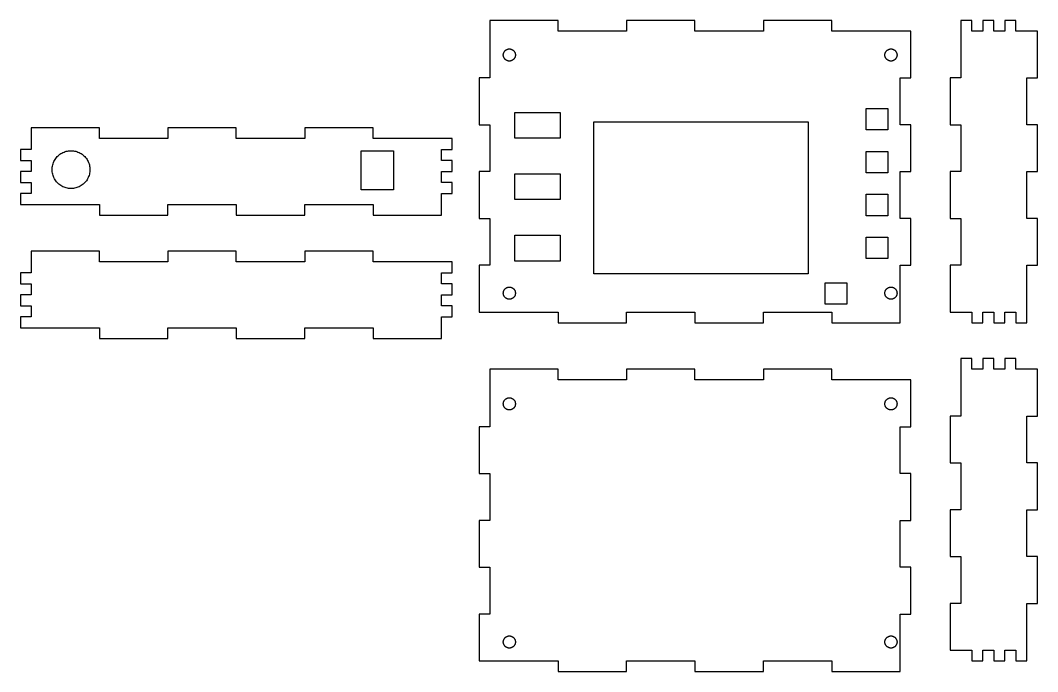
# Model space of a CAD drawing. Header units: metres. Extents: x -60 to 224, y -140 to 42.
import ezdxf

# ---------------------------------------------------------------- set-up
doc = ezdxf.new("R2010")
doc.units = ezdxf.units.M

msp = doc.modelspace()

# ---------------------------------------------------------------- linework, layer by layer
for p, q in [((90.1667, 42.35), (71, 42.35)), ((71, 42.35), (71, 26.2333)), ((90.1667, 39.35), (90.1667, 42.35)), ((128.5, 42.35), (109.333, 42.35)), ((109.333, 42.35), (109.333, 39.35)), ((128.5, 39.35), (128.5, 42.35)), ((166.833, 42.35), (147.667, 42.35)), ((147.667, 42.35), (147.667, 39.35)), ((166.833, 39.35), (166.833, 42.35)), ((206.083, 42.35), (203, 42.35)), ((203, 42.35), (203, 26.2333)), ((206.083, 39.35), (206.083, 42.35)), ((212.25, 42.35), (209.167, 42.35)), ((209.167, 42.35), (209.167, 39.35)), ((212.25, 39.35), (212.25, 42.35)), ((218.417, 42.35), (215.333, 42.35)), ((215.333, 42.35), (215.333, 39.35)), ((218.417, 39.35), (218.417, 42.35)), ((109.333, 39.35), (90.1667, 39.35)), ((147.667, 39.35), (128.5, 39.35)), ((189, 39.35), (166.833, 39.35)), ((189, 26.2333), (189, 39.35)), ((209.167, 39.35), (206.083, 39.35)), ((215.333, 39.35), (212.25, 39.35)), ((224.5, 39.35), (218.417, 39.35)), ((224.5, 26.2333), (224.5, 39.35)), ((75.7762, 34.1882), (75.8742, 34.2306)), ((75.8742, 34.2306), (75.9747, 34.2668)), ((75.9747, 34.2668), (76.0772, 34.2966)), ((76.0772, 34.2966), (76.1814, 34.3199)), ((76.1814, 34.3199), (76.2869, 34.3366)), ((76.2869, 34.3366), (76.3932, 34.3466)), ((76.3932, 34.3466), (76.5, 34.35)), ((76.5, 34.35), (76.6067, 34.3466)), ((76.6067, 34.3466), (76.7131, 34.3366)), ((76.7131, 34.3366), (76.8185, 34.3199)), ((76.8185, 34.3199), (76.9228, 34.2966)), ((76.9228, 34.2966), (77.0253, 34.2668)), ((77.0253, 34.2668), (77.1258, 34.2306)), ((77.1258, 34.2306), (77.2238, 34.1882)), ((182.676, 34.1882), (182.774, 34.2306)), ((182.774, 34.2306), (182.875, 34.2668)), ((182.875, 34.2668), (182.977, 34.2966)), ((182.977, 34.2966), (183.081, 34.3199)), ((183.081, 34.3199), (183.187, 34.3366)), ((183.187, 34.3366), (183.293, 34.3466)), ((183.293, 34.3466), (183.4, 34.35)), ((183.4, 34.35), (183.507, 34.3466)), ((183.507, 34.3466), (183.613, 34.3366)), ((183.613, 34.3366), (183.719, 34.3199)), ((183.719, 34.3199), (183.823, 34.2966)), ((183.823, 34.2966), (183.925, 34.2668)), ((183.925, 34.2668), (184.026, 34.2306)), ((184.026, 34.2306), (184.124, 34.1882)), ((74.8, 32.65), (74.8033, 32.7567)), ((74.8033, 32.5432), (74.8, 32.65)), ((74.8033, 32.7567), (74.8134, 32.8631)), ((74.8134, 32.4369), (74.8033, 32.5432)), ((74.8134, 32.8631), (74.8301, 32.9685)), ((74.8301, 32.3314), (74.8134, 32.4369)), ((74.8301, 32.9685), (74.8534, 33.0728)), ((74.8534, 32.2272), (74.8301, 32.3314)), ((74.8534, 33.0728), (74.8832, 33.1753)), ((74.8832, 32.1247), (74.8534, 32.2272)), ((74.8832, 33.1753), (74.9194, 33.2758)), ((74.9194, 32.0242), (74.8832, 32.1247)), ((74.9194, 33.2758), (74.9618, 33.3738)), ((74.9618, 31.9262), (74.9194, 32.0242)), ((74.9618, 33.3738), (75.0103, 33.469)), ((75.0103, 31.831), (74.9618, 31.9262)), ((75.0103, 33.469), (75.0646, 33.5609)), ((75.0646, 31.7391), (75.0103, 31.831)), ((75.0646, 33.5609), (75.1247, 33.6492)), ((75.1247, 31.6508), (75.0646, 31.7391)), ((75.1247, 33.6492), (75.1901, 33.7336)), ((75.1901, 31.5664), (75.1247, 31.6508)), ((75.1901, 33.7336), (75.2607, 33.8137)), ((75.2607, 31.4863), (75.1901, 31.5664)), ((75.2607, 33.8137), (75.3363, 33.8892)), ((75.3363, 31.4107), (75.2607, 31.4863)), ((75.3363, 33.8892), (75.4164, 33.9599)), ((75.4164, 31.3401), (75.3363, 31.4107)), ((75.4164, 33.9599), (75.5008, 34.0253)), ((75.5008, 34.0253), (75.5891, 34.0853)), ((75.5891, 34.0853), (75.681, 34.1397)), ((75.681, 34.1397), (75.7762, 34.1882)), ((77.2238, 34.1882), (77.319, 34.1397)), ((77.319, 34.1397), (77.4109, 34.0853)), ((77.4109, 34.0853), (77.4992, 34.0253)), ((77.4992, 34.0253), (77.5836, 33.9599)), ((77.5836, 33.9599), (77.6637, 33.8892)), ((77.6637, 31.4107), (77.5836, 31.3401)), ((77.6637, 33.8892), (77.7392, 33.8137)), ((77.7392, 31.4863), (77.6637, 31.4107)), ((77.7392, 33.8137), (77.8099, 33.7336)), ((77.8099, 31.5664), (77.7392, 31.4863)), ((77.8099, 33.7336), (77.8753, 33.6492)), ((77.8753, 31.6508), (77.8099, 31.5664)), ((77.8753, 33.6492), (77.9353, 33.5609)), ((77.9353, 31.7391), (77.8753, 31.6508)), ((77.9353, 33.5609), (77.9897, 33.469)), ((77.9897, 31.831), (77.9353, 31.7391)), ((77.9897, 33.469), (78.0382, 33.3738)), ((78.0382, 31.9262), (77.9897, 31.831)), ((78.0382, 33.3738), (78.0806, 33.2758)), ((78.0806, 32.0242), (78.0382, 31.9262)), ((78.0806, 33.2758), (78.1168, 33.1753)), ((78.1168, 32.1247), (78.0806, 32.0242)), ((78.1168, 33.1753), (78.1466, 33.0728)), ((78.1466, 32.2272), (78.1168, 32.1247)), ((78.1466, 33.0728), (78.1699, 32.9685)), ((78.1699, 32.3314), (78.1466, 32.2272)), ((78.1699, 32.9685), (78.1866, 32.8631)), ((78.1866, 32.4369), (78.1699, 32.3314)), ((78.1866, 32.8631), (78.1966, 32.7567)), ((78.1966, 32.5432), (78.1866, 32.4369)), ((78.1966, 32.7567), (78.2, 32.65)), ((78.2, 32.65), (78.1966, 32.5432)), ((181.7, 32.65), (181.703, 32.7567)), ((181.703, 32.5432), (181.7, 32.65)), ((181.703, 32.7567), (181.713, 32.8631)), ((181.713, 32.4369), (181.703, 32.5432)), ((181.713, 32.8631), (181.73, 32.9685)), ((181.73, 32.3314), (181.713, 32.4369)), ((181.73, 32.9685), (181.753, 33.0728)), ((181.753, 32.2272), (181.73, 32.3314)), ((181.753, 33.0728), (181.783, 33.1753)), ((181.783, 32.1247), (181.753, 32.2272)), ((181.783, 33.1753), (181.819, 33.2758)), ((181.819, 32.0242), (181.783, 32.1247)), ((181.819, 33.2758), (181.862, 33.3738)), ((181.862, 31.9262), (181.819, 32.0242)), ((181.862, 33.3738), (181.91, 33.469)), ((181.91, 31.831), (181.862, 31.9262)), ((181.91, 33.469), (181.965, 33.5609)), ((181.965, 31.7391), (181.91, 31.831)), ((181.965, 33.5609), (182.025, 33.6492)), ((182.025, 31.6508), (181.965, 31.7391)), ((182.025, 33.6492), (182.09, 33.7336)), ((182.09, 31.5664), (182.025, 31.6508)), ((182.09, 33.7336), (182.161, 33.8137)), ((182.161, 31.4863), (182.09, 31.5664)), ((182.161, 33.8137), (182.236, 33.8892)), ((182.236, 31.4107), (182.161, 31.4863)), ((182.236, 33.8892), (182.316, 33.9599)), ((182.316, 31.3401), (182.236, 31.4107)), ((182.316, 33.9599), (182.401, 34.0253)), ((182.401, 34.0253), (182.489, 34.0853)), ((182.489, 34.0853), (182.581, 34.1397)), ((182.581, 34.1397), (182.676, 34.1882)), ((184.124, 34.1882), (184.219, 34.1397)), ((184.219, 34.1397), (184.311, 34.0853)), ((184.311, 34.0853), (184.399, 34.0253)), ((184.399, 34.0253), (184.484, 33.9599)), ((184.484, 33.9599), (184.564, 33.8892)), ((184.564, 31.4107), (184.484, 31.3401)), ((184.564, 33.8892), (184.639, 33.8137)), ((184.639, 31.4863), (184.564, 31.4107)), ((184.639, 33.8137), (184.71, 33.7336)), ((184.71, 31.5664), (184.639, 31.4863)), ((184.71, 33.7336), (184.775, 33.6492)), ((184.775, 31.6508), (184.71, 31.5664)), ((184.775, 33.6492), (184.835, 33.5609)), ((184.835, 31.7391), (184.775, 31.6508)), ((184.835, 33.5609), (184.89, 33.469)), ((184.89, 31.831), (184.835, 31.7391)), ((184.89, 33.469), (184.938, 33.3738)), ((184.938, 31.9262), (184.89, 31.831)), ((184.938, 33.3738), (184.981, 33.2758)), ((184.981, 32.0242), (184.938, 31.9262)), ((184.981, 33.2758), (185.017, 33.1753)), ((185.017, 32.1247), (184.981, 32.0242)), ((185.017, 33.1753), (185.047, 33.0728)), ((185.047, 32.2272), (185.017, 32.1247)), ((185.047, 33.0728), (185.07, 32.9685)), ((185.07, 32.3314), (185.047, 32.2272)), ((185.07, 32.9685), (185.087, 32.8631)), ((185.087, 32.4369), (185.07, 32.3314)), ((185.087, 32.8631), (185.097, 32.7567)), ((185.097, 32.5432), (185.087, 32.4369)), ((185.097, 32.7567), (185.1, 32.65)), ((185.1, 32.65), (185.097, 32.5432)), ((75.5008, 31.2747), (75.4164, 31.3401)), ((75.5891, 31.2146), (75.5008, 31.2747)), ((75.681, 31.1603), (75.5891, 31.2146)), ((75.7762, 31.1118), (75.681, 31.1603)), ((75.8742, 31.0694), (75.7762, 31.1118)), ((75.9747, 31.0332), (75.8742, 31.0694)), ((76.0772, 31.0034), (75.9747, 31.0332)), ((76.1814, 30.9801), (76.0772, 31.0034)), ((76.2869, 30.9634), (76.1814, 30.9801)), ((76.3932, 30.9533), (76.2869, 30.9634)), ((76.5, 30.95), (76.3932, 30.9533)), ((76.6067, 30.9533), (76.5, 30.95)), ((76.7131, 30.9634), (76.6067, 30.9533)), ((76.8185, 30.9801), (76.7131, 30.9634)), ((76.9228, 31.0034), (76.8185, 30.9801)), ((77.0253, 31.0332), (76.9228, 31.0034)), ((77.1258, 31.0694), (77.0253, 31.0332)), ((77.2238, 31.1118), (77.1258, 31.0694)), ((77.319, 31.1603), (77.2238, 31.1118)), ((77.4109, 31.2146), (77.319, 31.1603)), ((77.4992, 31.2747), (77.4109, 31.2146)), ((77.5836, 31.3401), (77.4992, 31.2747)), ((182.401, 31.2747), (182.316, 31.3401)), ((182.489, 31.2146), (182.401, 31.2747)), ((182.581, 31.1603), (182.489, 31.2146)), ((182.676, 31.1118), (182.581, 31.1603)), ((182.774, 31.0694), (182.676, 31.1118)), ((182.875, 31.0332), (182.774, 31.0694)), ((182.977, 31.0034), (182.875, 31.0332)), ((183.081, 30.9801), (182.977, 31.0034)), ((183.187, 30.9634), (183.081, 30.9801)), ((183.293, 30.9533), (183.187, 30.9634)), ((183.4, 30.95), (183.293, 30.9533)), ((183.507, 30.9533), (183.4, 30.95)), ((183.613, 30.9634), (183.507, 30.9533)), ((183.719, 30.9801), (183.613, 30.9634)), ((183.823, 31.0034), (183.719, 30.9801)), ((183.925, 31.0332), (183.823, 31.0034)), ((184.026, 31.0694), (183.925, 31.0332)), ((184.124, 31.1118), (184.026, 31.0694)), ((184.219, 31.1603), (184.124, 31.1118)), ((184.311, 31.2146), (184.219, 31.1603)), ((184.399, 31.2747), (184.311, 31.2146)), ((184.484, 31.3401), (184.399, 31.2747)), ((71, 26.2333), (68, 26.2333)), ((68, 26.2333), (68, 13.1166)), ((186, 13.1166), (186, 26.2333)), ((186, 26.2333), (189, 26.2333)), ((203, 26.2333), (200, 26.2333)), ((200, 26.2333), (200, 13.1167)), ((221.5, 13.1167), (221.5, 26.2333)), ((221.5, 26.2333), (224.5, 26.2333)), ((176.5, 11.65), (176.5, 17.65)), ((176.5, 17.65), (182.5, 17.65)), ((182.5, 17.65), (182.5, 11.65)), ((78, 9.34999), (78, 16.55)), ((78, 16.55), (90.7, 16.55)), ((90.7, 16.55), (90.7, 9.34999)), ((-38.3333, 12.25), (-57.5, 12.25)), ((-57.5, 12.25), (-57.5, 6.16664)), ((-38.3333, 9.25), (-38.3333, 12.25)), ((0, 12.25), (-19.1667, 12.25)), ((-19.1667, 12.25), (-19.1667, 9.25)), ((0, 9.25), (0, 12.25)), ((38.3333, 12.25), (19.1667, 12.25)), ((19.1667, 12.25), (19.1667, 9.25)), ((38.3333, 9.25), (38.3333, 12.25)), ((68, 13.1166), (71, 13.1166)), ((71, 13.1166), (71, 0)), ((100.2, -28.65), (100.2, 13.95)), ((100.2, 13.95), (160.2, 13.95)), ((160.2, 13.95), (160.2, -28.65)), ((182.5, 11.65), (176.5, 11.65)), ((189, 13.1166), (186, 13.1166)), ((189, 0), (189, 13.1166)), ((200, 13.1167), (203, 13.1167)), ((203, 13.1167), (203, 0)), ((224.5, 13.1167), (221.5, 13.1167)), ((224.5, 0), (224.5, 13.1167)), ((-19.1667, 9.25), (-38.3333, 9.25)), ((19.1667, 9.25), (0, 9.25)), ((60.5, 9.24997), (38.3333, 9.25)), ((60.5, 6.16664), (60.5, 9.24997)), ((90.7, 9.34999), (78, 9.34999)), ((-57.5, 6.16664), (-60.5, 6.16664)), ((-60.5, 6.16664), (-60.5, 3.08331)), ((-47.6181, 5.68349), (-47.2931, 5.75612)), ((-47.2931, 5.75612), (-46.9643, 5.8082)), ((-46.9643, 5.8082), (-46.6328, 5.83954)), ((-46.6328, 5.83954), (-46.3, 5.84999)), ((-46.3, 5.84999), (-45.9672, 5.83954)), ((-45.9672, 5.83954), (-45.6357, 5.8082)), ((-45.6357, 5.8082), (-45.3069, 5.75612)), ((-45.3069, 5.75612), (-44.9819, 5.68349)), ((35, -5.15001), (35, 5.84999)), ((35, 5.84999), (44, 5.84999)), ((44, 5.84999), (44, -5.15001)), ((57.5, 3.08331), (57.5, 6.16664)), ((57.5, 6.16664), (60.5, 6.16664)), ((-60.5, 3.08331), (-57.5, 3.08331)), ((-57.5, 3.08331), (-57.5, 0)), ((-51.0956, 2.80663), (-50.9444, 3.10329)), ((-50.9444, 3.10329), (-50.7749, 3.38988)), ((-50.7749, 3.38988), (-50.5878, 3.66525)), ((-50.5878, 3.66525), (-50.3837, 3.92834)), ((-50.3837, 3.92834), (-50.1635, 4.17809)), ((-50.1635, 4.17809), (-49.9281, 4.41353)), ((-49.9281, 4.41353), (-49.6784, 4.63371)), ((-49.6784, 4.63371), (-49.4153, 4.83778)), ((-49.4153, 4.83778), (-49.1399, 5.02493)), ((-49.1399, 5.02493), (-48.8533, 5.19441)), ((-48.8533, 5.19441), (-48.5566, 5.34558)), ((-48.5566, 5.34558), (-48.2511, 5.47781)), ((-48.2511, 5.47781), (-47.9378, 5.59059)), ((-47.9378, 5.59059), (-47.6181, 5.68349)), ((-44.9819, 5.68349), (-44.6622, 5.59059)), ((-44.6622, 5.59059), (-44.349, 5.47781)), ((-44.349, 5.47781), (-44.0434, 5.34558)), ((-44.0434, 5.34558), (-43.7467, 5.19441)), ((-43.7467, 5.19441), (-43.4601, 5.02493)), ((-43.4601, 5.02493), (-43.1848, 4.83778)), ((-43.1848, 4.83778), (-42.9217, 4.63371)), ((-42.9217, 4.63371), (-42.6719, 4.41353)), ((-42.6719, 4.41353), (-42.4365, 4.17809)), ((-42.4365, 4.17809), (-42.2163, 3.92834)), ((-42.2163, 3.92834), (-42.0122, 3.66525)), ((-42.0122, 3.66525), (-41.8251, 3.38988)), ((-41.8251, 3.38988), (-41.6556, 3.10329)), ((-41.6556, 3.10329), (-41.5044, 2.80663)), ((60.5, 3.08331), (57.5, 3.08331)), ((60.5, 0), (60.5, 3.08331)), ((176.5, -0.34999), (176.5, 5.64999)), ((176.5, 5.64999), (182.5, 5.64999)), ((182.5, 5.64999), (182.5, -0.34999)), ((-57.5, 0), (-60.5, 0)), ((-60.5, 0), (-60.5, -3.08334)), ((-51.6, 0.54999), (-51.5896, 0.88278)), ((-51.5896, 0.21721), (-51.6, 0.54999)), ((-51.5896, 0.88278), (-51.5582, 1.21426)), ((-51.5582, -0.11427), (-51.5896, 0.21721)), ((-51.5582, 1.21426), (-51.5061, 1.54311)), ((-51.5061, 1.54311), (-51.4335, 1.86804)), ((-51.4335, 1.86804), (-51.3406, 2.18779)), ((-51.3406, 2.18779), (-51.2278, 2.50105)), ((-51.2278, 2.50105), (-51.0956, 2.80663)), ((-41.5044, 2.80663), (-41.3722, 2.50105)), ((-41.3722, 2.50105), (-41.2594, 2.18779)), ((-41.2594, 2.18779), (-41.1665, 1.86804)), ((-41.1665, 1.86804), (-41.0939, 1.54311)), ((-41.0939, 1.54311), (-41.0418, 1.21426)), ((-41.0418, 1.21426), (-41.0105, 0.88278)), ((-41.0105, 0.21721), (-41.0418, -0.11427)), ((-41.0105, 0.88278), (-41, 0.54999)), ((-41, 0.54999), (-41.0105, 0.21721)), ((57.5, -3.08333), (57.5, 0)), ((57.5, 0), (60.5, 0)), ((71, 0), (68, 0)), ((68, 0), (68, -13.1167)), ((186, -13.1167), (186, 0)), ((186, 0), (189, 0)), ((203, 0), (200, 0)), ((200, 0), (200, -13.1167)), ((221.5, -13.1167), (221.5, 0)), ((221.5, 0), (224.5, 0)), ((-51.5061, -0.44313), (-51.5582, -0.11427)), ((-51.4335, -0.76807), (-51.5061, -0.44313)), ((-51.3406, -1.0878), (-51.4335, -0.76807)), ((-51.2278, -1.40106), (-51.3406, -1.0878)), ((-51.0956, -1.70663), (-51.2278, -1.40106)), ((-50.9444, -2.0033), (-51.0956, -1.70663)), ((-50.7749, -2.28989), (-50.9444, -2.0033)), ((-50.5878, -2.56526), (-50.7749, -2.28989)), ((-50.3837, -2.82835), (-50.5878, -2.56526)), ((-50.1635, -3.07811), (-50.3837, -2.82835)), ((-42.2163, -2.82835), (-42.4365, -3.07811)), ((-42.0122, -2.56526), (-42.2163, -2.82835)), ((-41.8251, -2.28989), (-42.0122, -2.56526)), ((-41.6556, -2.0033), (-41.8251, -2.28989)), ((-41.5044, -1.70663), (-41.6556, -2.0033)), ((-41.3722, -1.40106), (-41.5044, -1.70663)), ((-41.2594, -1.0878), (-41.3722, -1.40106)), ((-41.1665, -0.76807), (-41.2594, -1.0878)), ((-41.0939, -0.44313), (-41.1665, -0.76807)), ((-41.0418, -0.11427), (-41.0939, -0.44313)), ((78, -7.84999), (78, -0.64999)), ((78, -0.64999), (90.7, -0.64999)), ((90.7, -0.64999), (90.7, -7.84999)), ((182.5, -0.34999), (176.5, -0.34999)), ((-60.5, -3.08334), (-57.5, -3.08334)), ((-57.5, -3.08334), (-57.5, -6.16667)), ((-49.9281, -3.31354), (-50.1635, -3.07811)), ((-49.6784, -3.53372), (-49.9281, -3.31354)), ((-49.4153, -3.73779), (-49.6784, -3.53372)), ((-49.1399, -3.92494), (-49.4153, -3.73779)), ((-48.8533, -4.09444), (-49.1399, -3.92494)), ((-48.5566, -4.24559), (-48.8533, -4.09444)), ((-48.2511, -4.37782), (-48.5566, -4.24559)), ((-47.9378, -4.4906), (-48.2511, -4.37782)), ((-47.6181, -4.5835), (-47.9378, -4.4906)), ((-47.2931, -4.65613), (-47.6181, -4.5835)), ((-46.9643, -4.70822), (-47.2931, -4.65613)), ((-46.6328, -4.73955), (-46.9643, -4.70822)), ((-46.3, -4.75), (-46.6328, -4.73955)), ((-45.9672, -4.73955), (-46.3, -4.75)), ((-45.6357, -4.70822), (-45.9672, -4.73955)), ((-45.3069, -4.65613), (-45.6357, -4.70822)), ((-44.9819, -4.5835), (-45.3069, -4.65613)), ((-44.6622, -4.4906), (-44.9819, -4.5835)), ((-44.349, -4.37782), (-44.6622, -4.4906)), ((-44.0434, -4.24559), (-44.349, -4.37782)), ((-43.7467, -4.09444), (-44.0434, -4.24559)), ((-43.4601, -3.92494), (-43.7467, -4.09444)), ((-43.1848, -3.73779), (-43.4601, -3.92494)), ((-42.9217, -3.53372), (-43.1848, -3.73779)), ((-42.6719, -3.31354), (-42.9217, -3.53372)), ((-42.4365, -3.07811), (-42.6719, -3.31354)), ((44, -5.15001), (35, -5.15001)), ((60.5, -3.08333), (57.5, -3.08333)), ((60.5, -6.16666), (60.5, -3.08333)), ((-57.5, -6.16667), (-60.5, -6.16667)), ((-60.5, -6.16667), (-60.5, -9.25)), ((57.5, -12.25), (57.5, -6.16666)), ((57.5, -6.16666), (60.5, -6.16666)), ((90.7, -7.84999), (78, -7.84999)), ((176.5, -12.35), (176.5, -6.34999)), ((176.5, -6.34999), (182.5, -6.34999)), ((182.5, -6.34999), (182.5, -12.35)), ((-60.5, -9.25), (-38.3333, -9.25)), ((-38.3333, -9.25), (-38.3333, -12.25)), ((-19.1667, -9.25), (0, -9.25)), ((-19.1667, -12.25), (-19.1667, -9.25)), ((0, -9.25), (0, -12.25)), ((19.1667, -12.25), (19.1667, -9.25)), ((19.1667, -9.25), (38.3333, -9.25)), ((38.3333, -9.25), (38.3333, -12.25)), ((-38.3333, -12.25), (-19.1667, -12.25)), ((0, -12.25), (19.1667, -12.25)), ((38.3333, -12.25), (57.5, -12.25)), ((68, -13.1167), (71, -13.1167)), ((71, -13.1167), (71, -26.2333)), ((182.5, -12.35), (176.5, -12.35)), ((189, -13.1167), (186, -13.1167)), ((189, -26.2333), (189, -13.1167)), ((200, -13.1167), (203, -13.1167)), ((203, -13.1167), (203, -26.2333)), ((224.5, -13.1167), (221.5, -13.1167)), ((224.5, -26.2333), (224.5, -13.1167)), ((78, -25.05), (78, -17.85)), ((78, -17.85), (90.7, -17.85)), ((90.7, -17.85), (90.7, -25.05)), ((176.5, -24.35), (176.5, -18.35)), ((176.5, -18.35), (182.5, -18.35)), ((182.5, -18.35), (182.5, -24.35)), ((-38.3333, -22.25), (-57.5, -22.25)), ((-57.5, -22.25), (-57.5, -28.3334)), ((-38.3333, -25.25), (-38.3333, -22.25)), ((0, -22.25), (-19.1667, -22.25)), ((-19.1667, -22.25), (-19.1667, -25.25)), ((0, -25.25), (0, -22.25)), ((38.3333, -22.25), (19.1667, -22.25)), ((19.1667, -22.25), (19.1667, -25.25)), ((38.3333, -25.25), (38.3333, -22.25)), ((-19.1667, -25.25), (-38.3333, -25.25)), ((19.1667, -25.25), (0, -25.25)), ((60.5, -25.25), (38.3333, -25.25)), ((60.5, -28.3334), (60.5, -25.25)), ((90.7, -25.05), (78, -25.05)), ((182.5, -24.35), (176.5, -24.35)), ((-57.5, -28.3334), (-60.5, -28.3334)), ((-60.5, -28.3334), (-60.5, -31.4167)), ((57.5, -31.4167), (57.5, -28.3334)), ((57.5, -28.3334), (60.5, -28.3334)), ((71, -26.2333), (68, -26.2333)), ((68, -26.2333), (68, -39.35)), ((186, -42.35), (186, -26.2333)), ((186, -26.2333), (189, -26.2333)), ((203, -26.2333), (200, -26.2333)), ((200, -26.2333), (200, -39.35)), ((221.5, -42.35), (221.5, -26.2333)), ((221.5, -26.2333), (224.5, -26.2333)), ((160.2, -28.65), (100.2, -28.65)), ((165, -37.15), (165, -31.15)), ((165, -31.15), (171, -31.15)), ((171, -31.15), (171, -37.15)), ((-60.5, -31.4167), (-57.5, -31.4167)), ((-57.5, -31.4167), (-57.5, -34.5)), ((60.5, -31.4167), (57.5, -31.4167)), ((60.5, -34.5), (60.5, -31.4167)), ((74.8, -34.05), (74.8033, -33.9433)), ((74.8033, -34.1567), (74.8, -34.05)), ((74.8033, -33.9433), (74.8134, -33.8369)), ((74.8134, -34.2631), (74.8033, -34.1567)), ((74.8134, -33.8369), (74.8301, -33.7314)), ((74.8301, -33.7314), (74.8534, -33.6272)), ((74.8534, -33.6272), (74.8832, -33.5247)), ((74.8832, -33.5247), (74.9194, -33.4242)), ((74.9194, -33.4242), (74.9618, -33.3262)), ((74.9618, -33.3262), (75.0103, -33.231)), ((75.0103, -33.231), (75.0646, -33.1391)), ((75.0646, -33.1391), (75.1247, -33.0508)), ((75.1247, -33.0508), (75.1901, -32.9664)), ((75.1901, -32.9664), (75.2607, -32.8863)), ((75.2607, -32.8863), (75.3363, -32.8107)), ((75.3363, -32.8107), (75.4164, -32.7401)), ((75.4164, -32.7401), (75.5008, -32.6747)), ((75.5008, -32.6747), (75.5891, -32.6146)), ((75.5891, -32.6146), (75.681, -32.5603)), ((75.681, -32.5603), (75.7762, -32.5118)), ((75.7762, -32.5118), (75.8742, -32.4694)), ((75.8742, -32.4694), (75.9747, -32.4332)), ((75.9747, -32.4332), (76.0772, -32.4034)), ((76.0772, -32.4034), (76.1814, -32.3801)), ((76.1814, -32.3801), (76.2869, -32.3634)), ((76.2869, -32.3634), (76.3932, -32.3533)), ((76.3932, -32.3533), (76.5, -32.35)), ((76.5, -32.35), (76.6067, -32.3533)), ((76.6067, -32.3533), (76.7131, -32.3634)), ((76.7131, -32.3634), (76.8185, -32.3801)), ((76.8185, -32.3801), (76.9228, -32.4034)), ((76.9228, -32.4034), (77.0253, -32.4332)), ((77.0253, -32.4332), (77.1258, -32.4694)), ((77.1258, -32.4694), (77.2238, -32.5118)), ((77.2238, -32.5118), (77.319, -32.5603)), ((77.319, -32.5603), (77.4109, -32.6146)), ((77.4109, -32.6146), (77.4992, -32.6747)), ((77.4992, -32.6747), (77.5836, -32.7401)), ((77.5836, -32.7401), (77.6637, -32.8107)), ((77.6637, -32.8107), (77.7392, -32.8863)), ((77.7392, -32.8863), (77.8099, -32.9664)), ((77.8099, -32.9664), (77.8753, -33.0508)), ((77.8753, -33.0508), (77.9353, -33.1391)), ((77.9353, -33.1391), (77.9897, -33.231)), ((77.9897, -33.231), (78.0382, -33.3262)), ((78.0382, -33.3262), (78.0806, -33.4242)), ((78.0806, -33.4242), (78.1168, -33.5247)), ((78.1168, -33.5247), (78.1466, -33.6272)), ((78.1466, -33.6272), (78.1699, -33.7314)), ((78.1699, -33.7314), (78.1866, -33.8369)), ((78.1866, -33.8369), (78.1966, -33.9433)), ((78.1966, -34.1567), (78.1866, -34.2631)), ((78.1966, -33.9433), (78.2, -34.05)), ((78.2, -34.05), (78.1966, -34.1567)), ((181.7, -34.05), (181.703, -33.9433)), ((181.703, -34.1567), (181.7, -34.05)), ((181.703, -33.9433), (181.713, -33.8369)), ((181.713, -34.2631), (181.703, -34.1567)), ((181.713, -33.8369), (181.73, -33.7314)), ((181.73, -33.7314), (181.753, -33.6272)), ((181.753, -33.6272), (181.783, -33.5247)), ((181.783, -33.5247), (181.819, -33.4242)), ((181.819, -33.4242), (181.862, -33.3262)), ((181.862, -33.3262), (181.91, -33.231)), ((181.91, -33.231), (181.965, -33.1391)), ((181.965, -33.1391), (182.025, -33.0508)), ((182.025, -33.0508), (182.09, -32.9664)), ((182.09, -32.9664), (182.161, -32.8863)), ((182.161, -32.8863), (182.236, -32.8107)), ((182.236, -32.8107), (182.316, -32.7401)), ((182.316, -32.7401), (182.401, -32.6747)), ((182.401, -32.6747), (182.489, -32.6146)), ((182.489, -32.6146), (182.581, -32.5603)), ((182.581, -32.5603), (182.676, -32.5118)), ((182.676, -32.5118), (182.774, -32.4694)), ((182.774, -32.4694), (182.875, -32.4332)), ((182.875, -32.4332), (182.977, -32.4034)), ((182.977, -32.4034), (183.081, -32.3801)), ((183.081, -32.3801), (183.187, -32.3634)), ((183.187, -32.3634), (183.293, -32.3533)), ((183.293, -32.3533), (183.4, -32.35)), ((183.4, -32.35), (183.507, -32.3533)), ((183.507, -32.3533), (183.613, -32.3634)), ((183.613, -32.3634), (183.719, -32.3801)), ((183.719, -32.3801), (183.823, -32.4034)), ((183.823, -32.4034), (183.925, -32.4332)), ((183.925, -32.4332), (184.026, -32.4694)), ((184.026, -32.4694), (184.124, -32.5118)), ((184.124, -32.5118), (184.219, -32.5603)), ((184.219, -32.5603), (184.311, -32.6146)), ((184.311, -32.6146), (184.399, -32.6747)), ((184.399, -32.6747), (184.484, -32.7401)), ((184.484, -32.7401), (184.564, -32.8107)), ((184.564, -32.8107), (184.639, -32.8863)), ((184.639, -32.8863), (184.71, -32.9664)), ((184.71, -32.9664), (184.775, -33.0508)), ((184.775, -33.0508), (184.835, -33.1391)), ((184.835, -33.1391), (184.89, -33.231)), ((184.89, -33.231), (184.938, -33.3262)), ((184.938, -33.3262), (184.981, -33.4242)), ((184.981, -33.4242), (185.017, -33.5247)), ((185.017, -33.5247), (185.047, -33.6272)), ((185.047, -33.6272), (185.07, -33.7314)), ((185.07, -33.7314), (185.087, -33.8369)), ((185.087, -33.8369), (185.097, -33.9433)), ((185.097, -34.1567), (185.087, -34.2631)), ((185.097, -33.9433), (185.1, -34.05)), ((185.1, -34.05), (185.097, -34.1567)), ((-57.5, -34.5), (-60.5, -34.5)), ((-60.5, -34.5), (-60.5, -37.5833)), ((57.5, -37.5833), (57.5, -34.5)), ((57.5, -34.5), (60.5, -34.5)), ((74.8301, -34.3685), (74.8134, -34.2631)), ((74.8534, -34.4728), (74.8301, -34.3685)), ((74.8832, -34.5753), (74.8534, -34.4728)), ((74.9194, -34.6758), (74.8832, -34.5753)), ((74.9618, -34.7738), (74.9194, -34.6758)), ((75.0103, -34.869), (74.9618, -34.7738)), ((75.0646, -34.9609), (75.0103, -34.869)), ((75.1247, -35.0492), (75.0646, -34.9609)), ((75.1901, -35.1336), (75.1247, -35.0492)), ((75.2607, -35.2137), (75.1901, -35.1336)), ((75.3363, -35.2892), (75.2607, -35.2137)), ((75.4164, -35.3599), (75.3363, -35.2892)), ((75.5008, -35.4253), (75.4164, -35.3599)), ((75.5891, -35.4854), (75.5008, -35.4253)), ((75.681, -35.5397), (75.5891, -35.4854)), ((75.7762, -35.5882), (75.681, -35.5397)), ((75.8742, -35.6306), (75.7762, -35.5882)), ((75.9747, -35.6668), (75.8742, -35.6306)), ((76.0772, -35.6966), (75.9747, -35.6668)), ((76.1814, -35.7199), (76.0772, -35.6966)), ((76.2869, -35.7366), (76.1814, -35.7199)), ((76.3932, -35.7466), (76.2869, -35.7366)), ((76.5, -35.75), (76.3932, -35.7466)), ((76.6067, -35.7466), (76.5, -35.75)), ((76.7131, -35.7366), (76.6067, -35.7466)), ((76.8185, -35.7199), (76.7131, -35.7366)), ((76.9228, -35.6966), (76.8185, -35.7199)), ((77.0253, -35.6668), (76.9228, -35.6966)), ((77.1258, -35.6306), (77.0253, -35.6668)), ((77.2238, -35.5882), (77.1258, -35.6306)), ((77.319, -35.5397), (77.2238, -35.5882)), ((77.4109, -35.4854), (77.319, -35.5397)), ((77.4992, -35.4253), (77.4109, -35.4854)), ((77.5836, -35.3599), (77.4992, -35.4253)), ((77.6637, -35.2892), (77.5836, -35.3599)), ((77.7392, -35.2137), (77.6637, -35.2892)), ((77.8099, -35.1336), (77.7392, -35.2137)), ((77.8753, -35.0492), (77.8099, -35.1336)), ((77.9353, -34.9609), (77.8753, -35.0492)), ((77.9897, -34.869), (77.9353, -34.9609)), ((78.0382, -34.7738), (77.9897, -34.869)), ((78.0806, -34.6758), (78.0382, -34.7738)), ((78.1168, -34.5753), (78.0806, -34.6758)), ((78.1466, -34.4728), (78.1168, -34.5753)), ((78.1699, -34.3685), (78.1466, -34.4728)), ((78.1866, -34.2631), (78.1699, -34.3685)), ((181.73, -34.3685), (181.713, -34.2631)), ((181.753, -34.4728), (181.73, -34.3685)), ((181.783, -34.5753), (181.753, -34.4728)), ((181.819, -34.6758), (181.783, -34.5753)), ((181.862, -34.7738), (181.819, -34.6758)), ((181.91, -34.869), (181.862, -34.7738)), ((181.965, -34.9609), (181.91, -34.869)), ((182.025, -35.0492), (181.965, -34.9609)), ((182.09, -35.1336), (182.025, -35.0492)), ((182.161, -35.2137), (182.09, -35.1336)), ((182.236, -35.2892), (182.161, -35.2137)), ((182.316, -35.3599), (182.236, -35.2892)), ((182.401, -35.4253), (182.316, -35.3599)), ((182.489, -35.4854), (182.401, -35.4253)), ((182.581, -35.5397), (182.489, -35.4854)), ((182.676, -35.5882), (182.581, -35.5397)), ((182.774, -35.6306), (182.676, -35.5882)), ((182.875, -35.6668), (182.774, -35.6306)), ((182.977, -35.6966), (182.875, -35.6668)), ((183.081, -35.7199), (182.977, -35.6966)), ((183.187, -35.7366), (183.081, -35.7199)), ((183.293, -35.7466), (183.187, -35.7366)), ((183.4, -35.75), (183.293, -35.7466)), ((183.507, -35.7466), (183.4, -35.75)), ((183.613, -35.7366), (183.507, -35.7466)), ((183.719, -35.7199), (183.613, -35.7366)), ((183.823, -35.6966), (183.719, -35.7199)), ((183.925, -35.6668), (183.823, -35.6966)), ((184.026, -35.6306), (183.925, -35.6668)), ((184.124, -35.5882), (184.026, -35.6306)), ((184.219, -35.5397), (184.124, -35.5882)), ((184.311, -35.4854), (184.219, -35.5397)), ((184.399, -35.4253), (184.311, -35.4854)), ((184.484, -35.3599), (184.399, -35.4253)), ((184.564, -35.2892), (184.484, -35.3599)), ((184.639, -35.2137), (184.564, -35.2892)), ((184.71, -35.1336), (184.639, -35.2137)), ((184.775, -35.0492), (184.71, -35.1336)), ((184.835, -34.9609), (184.775, -35.0492)), ((184.89, -34.869), (184.835, -34.9609)), ((184.938, -34.7738), (184.89, -34.869)), ((184.981, -34.6758), (184.938, -34.7738)), ((185.017, -34.5753), (184.981, -34.6758)), ((185.047, -34.4728), (185.017, -34.5753)), ((185.07, -34.3685), (185.047, -34.4728)), ((185.087, -34.2631), (185.07, -34.3685)), ((-60.5, -37.5833), (-57.5, -37.5833)), ((-57.5, -37.5833), (-57.5, -40.6667)), ((60.5, -37.5833), (57.5, -37.5833)), ((60.5, -40.6667), (60.5, -37.5833)), ((68, -39.35), (90.1667, -39.35)), ((90.1667, -39.35), (90.1667, -42.35)), ((109.333, -39.35), (128.5, -39.35)), ((109.333, -42.35), (109.333, -39.35)), ((128.5, -39.35), (128.5, -42.35)), ((147.667, -42.35), (147.667, -39.35)), ((147.667, -39.35), (166.833, -39.35)), ((171, -37.15), (165, -37.15)), ((166.833, -39.35), (166.833, -42.35)), ((200, -39.35), (206.083, -39.35)), ((206.083, -39.35), (206.083, -42.35)), ((209.167, -39.35), (212.25, -39.35)), ((209.167, -42.35), (209.167, -39.35)), ((212.25, -39.35), (212.25, -42.35)), ((215.333, -42.35), (215.333, -39.35)), ((215.333, -39.35), (218.417, -39.35)), ((218.417, -39.35), (218.417, -42.35)), ((-57.5, -40.6667), (-60.5, -40.6667)), ((-60.5, -40.6667), (-60.5, -43.75)), ((57.5, -46.75), (57.5, -40.6667)), ((57.5, -40.6667), (60.5, -40.6667)), ((90.1667, -42.35), (109.333, -42.35)), ((128.5, -42.35), (147.667, -42.35)), ((166.833, -42.35), (186, -42.35)), ((206.083, -42.35), (209.167, -42.35)), ((212.25, -42.35), (215.333, -42.35)), ((218.417, -42.35), (221.5, -42.35)), ((-60.5, -43.75), (-38.3333, -43.75)), ((-38.3333, -43.75), (-38.3333, -46.75)), ((-19.1667, -43.75), (0, -43.75)), ((-19.1667, -46.75), (-19.1667, -43.75)), ((0, -43.75), (0, -46.75)), ((19.1667, -46.75), (19.1667, -43.75)), ((19.1667, -43.75), (38.3333, -43.75)), ((38.3333, -43.75), (38.3333, -46.75)), ((-38.3333, -46.75), (-19.1667, -46.75)), ((0, -46.75), (19.1667, -46.75)), ((38.3333, -46.75), (57.5, -46.75)), ((206.083, -52.35), (203, -52.35)), ((203, -52.35), (203, -68.4667)), ((206.083, -55.35), (206.083, -52.35)), ((212.25, -52.35), (209.167, -52.35)), ((209.167, -52.35), (209.167, -55.35)), ((212.25, -55.35), (212.25, -52.35)), ((218.417, -52.35), (215.333, -52.35)), ((215.333, -52.35), (215.333, -55.35)), ((218.417, -55.35), (218.417, -52.35)), ((90.1667, -55.35), (71, -55.35)), ((71, -55.35), (71, -71.4667)), ((90.1667, -58.35), (90.1667, -55.35)), ((128.5, -55.35), (109.333, -55.35)), ((109.333, -55.35), (109.333, -58.35)), ((128.5, -58.35), (128.5, -55.35)), ((166.833, -55.35), (147.667, -55.35)), ((147.667, -55.35), (147.667, -58.35)), ((166.833, -58.35), (166.833, -55.35)), ((209.167, -55.35), (206.083, -55.35)), ((215.333, -55.35), (212.25, -55.35)), ((224.5, -55.35), (218.417, -55.35)), ((224.5, -68.4667), (224.5, -55.35)), ((109.333, -58.35), (90.1667, -58.35)), ((147.667, -58.35), (128.5, -58.35)), ((189, -58.35), (166.833, -58.35)), ((189, -71.4667), (189, -58.35)), ((74.8, -65.05), (74.8033, -64.9433)), ((74.8033, -65.1568), (74.8, -65.05)), ((74.8033, -64.9433), (74.8134, -64.8369)), ((74.8134, -65.2631), (74.8033, -65.1568)), ((74.8134, -64.8369), (74.8301, -64.7315)), ((74.8301, -65.3686), (74.8134, -65.2631)), ((74.8301, -64.7315), (74.8534, -64.6272)), ((74.8534, -65.4728), (74.8301, -65.3686)), ((74.8534, -64.6272), (74.8832, -64.5247)), ((74.8832, -65.5753), (74.8534, -65.4728)), ((74.8832, -64.5247), (74.9194, -64.4242)), ((74.9194, -64.4242), (74.9618, -64.3262)), ((74.9618, -64.3262), (75.0103, -64.231)), ((75.0103, -64.231), (75.0646, -64.1391)), ((75.0646, -64.1391), (75.1247, -64.0508)), ((75.1247, -64.0508), (75.1901, -63.9664)), ((75.1901, -63.9664), (75.2607, -63.8863)), ((75.2607, -63.8863), (75.3363, -63.8108)), ((75.3363, -63.8108), (75.4164, -63.7401)), ((75.4164, -63.7401), (75.5008, -63.6747)), ((75.5008, -63.6747), (75.5891, -63.6147)), ((75.5891, -63.6147), (75.681, -63.5603)), ((75.681, -63.5603), (75.7762, -63.5118)), ((75.7762, -63.5118), (75.8742, -63.4694)), ((75.8742, -63.4694), (75.9747, -63.4332)), ((75.9747, -63.4332), (76.0772, -63.4034)), ((76.0772, -63.4034), (76.1814, -63.3801)), ((76.1814, -63.3801), (76.2869, -63.3634)), ((76.2869, -63.3634), (76.3932, -63.3534)), ((76.3932, -63.3534), (76.5, -63.35)), ((76.5, -63.35), (76.6067, -63.3534)), ((76.6067, -63.3534), (76.7131, -63.3634)), ((76.7131, -63.3634), (76.8185, -63.3801)), ((76.8185, -63.3801), (76.9228, -63.4034)), ((76.9228, -63.4034), (77.0253, -63.4332)), ((77.0253, -63.4332), (77.1258, -63.4694)), ((77.1258, -63.4694), (77.2238, -63.5118)), ((77.2238, -63.5118), (77.319, -63.5603)), ((77.319, -63.5603), (77.4109, -63.6147)), ((77.4109, -63.6147), (77.4992, -63.6747)), ((77.4992, -63.6747), (77.5836, -63.7401)), ((77.5836, -63.7401), (77.6637, -63.8108)), ((77.6637, -63.8108), (77.7392, -63.8863)), ((77.7392, -63.8863), (77.8099, -63.9664)), ((77.8099, -63.9664), (77.8753, -64.0508)), ((77.8753, -64.0508), (77.9353, -64.1391)), ((77.9353, -64.1391), (77.9897, -64.231)), ((77.9897, -64.231), (78.0382, -64.3262)), ((78.0382, -64.3262), (78.0806, -64.4242)), ((78.0806, -64.4242), (78.1168, -64.5247)), ((78.1168, -64.5247), (78.1466, -64.6272)), ((78.1466, -65.4728), (78.1168, -65.5753)), ((78.1466, -64.6272), (78.1699, -64.7315)), ((78.1699, -65.3686), (78.1466, -65.4728)), ((78.1699, -64.7315), (78.1866, -64.8369)), ((78.1866, -65.2631), (78.1699, -65.3686)), ((78.1866, -64.8369), (78.1966, -64.9433)), ((78.1966, -65.1568), (78.1866, -65.2631)), ((78.1966, -64.9433), (78.2, -65.05)), ((78.2, -65.05), (78.1966, -65.1568)), ((181.7, -65.05), (181.703, -64.9433)), ((181.703, -65.1568), (181.7, -65.05)), ((181.703, -64.9433), (181.713, -64.8369)), ((181.713, -65.2631), (181.703, -65.1568)), ((181.713, -64.8369), (181.73, -64.7315)), ((181.73, -65.3686), (181.713, -65.2631)), ((181.73, -64.7315), (181.753, -64.6272)), ((181.753, -65.4728), (181.73, -65.3686)), ((181.753, -64.6272), (181.783, -64.5247)), ((181.783, -65.5753), (181.753, -65.4728)), ((181.783, -64.5247), (181.819, -64.4242)), ((181.819, -64.4242), (181.862, -64.3262)), ((181.862, -64.3262), (181.91, -64.231)), ((181.91, -64.231), (181.965, -64.1391)), ((181.965, -64.1391), (182.025, -64.0508)), ((182.025, -64.0508), (182.09, -63.9664)), ((182.09, -63.9664), (182.161, -63.8863)), ((182.161, -63.8863), (182.236, -63.8108)), ((182.236, -63.8108), (182.316, -63.7401)), ((182.316, -63.7401), (182.401, -63.6747)), ((182.401, -63.6747), (182.489, -63.6147)), ((182.489, -63.6147), (182.581, -63.5603)), ((182.581, -63.5603), (182.676, -63.5118)), ((182.676, -63.5118), (182.774, -63.4694)), ((182.774, -63.4694), (182.875, -63.4332)), ((182.875, -63.4332), (182.977, -63.4034)), ((182.977, -63.4034), (183.081, -63.3801)), ((183.081, -63.3801), (183.187, -63.3634)), ((183.187, -63.3634), (183.293, -63.3534)), ((183.293, -63.3534), (183.4, -63.35)), ((183.4, -63.35), (183.507, -63.3534)), ((183.507, -63.3534), (183.613, -63.3634)), ((183.613, -63.3634), (183.719, -63.3801)), ((183.719, -63.3801), (183.823, -63.4034)), ((183.823, -63.4034), (183.925, -63.4332)), ((183.925, -63.4332), (184.026, -63.4694)), ((184.026, -63.4694), (184.124, -63.5118)), ((184.124, -63.5118), (184.219, -63.5603)), ((184.219, -63.5603), (184.311, -63.6147)), ((184.311, -63.6147), (184.399, -63.6747)), ((184.399, -63.6747), (184.484, -63.7401)), ((184.484, -63.7401), (184.564, -63.8108)), ((184.564, -63.8108), (184.639, -63.8863)), ((184.639, -63.8863), (184.71, -63.9664)), ((184.71, -63.9664), (184.775, -64.0508)), ((184.775, -64.0508), (184.835, -64.1391)), ((184.835, -64.1391), (184.89, -64.231)), ((184.89, -64.231), (184.938, -64.3262)), ((184.938, -64.3262), (184.981, -64.4242)), ((184.981, -64.4242), (185.017, -64.5247)), ((185.017, -64.5247), (185.047, -64.6272)), ((185.047, -65.4728), (185.017, -65.5753)), ((185.047, -64.6272), (185.07, -64.7315)), ((185.07, -65.3686), (185.047, -65.4728)), ((185.07, -64.7315), (185.087, -64.8369)), ((185.087, -65.2631), (185.07, -65.3686)), ((185.087, -64.8369), (185.097, -64.9433)), ((185.097, -65.1568), (185.087, -65.2631)), ((185.097, -64.9433), (185.1, -65.05)), ((185.1, -65.05), (185.097, -65.1568)), ((74.9194, -65.6758), (74.8832, -65.5753)), ((74.9618, -65.7738), (74.9194, -65.6758)), ((75.0103, -65.869), (74.9618, -65.7738)), ((75.0646, -65.9609), (75.0103, -65.869)), ((75.1247, -66.0492), (75.0646, -65.9609)), ((75.1901, -66.1336), (75.1247, -66.0492)), ((75.2607, -66.2137), (75.1901, -66.1336)), ((75.3363, -66.2893), (75.2607, -66.2137)), ((75.4164, -66.3599), (75.3363, -66.2893)), ((75.5008, -66.4253), (75.4164, -66.3599)), ((75.5891, -66.4854), (75.5008, -66.4253)), ((75.681, -66.5397), (75.5891, -66.4854)), ((75.7762, -66.5882), (75.681, -66.5397)), ((75.8742, -66.6306), (75.7762, -66.5882)), ((75.9747, -66.6668), (75.8742, -66.6306)), ((76.0772, -66.6966), (75.9747, -66.6668)), ((76.1814, -66.7199), (76.0772, -66.6966)), ((76.2869, -66.7366), (76.1814, -66.7199)), ((76.3932, -66.7467), (76.2869, -66.7366)), ((76.5, -66.75), (76.3932, -66.7467)), ((76.6067, -66.7467), (76.5, -66.75)), ((76.7131, -66.7366), (76.6067, -66.7467)), ((76.8185, -66.7199), (76.7131, -66.7366)), ((76.9228, -66.6966), (76.8185, -66.7199)), ((77.0253, -66.6668), (76.9228, -66.6966)), ((77.1258, -66.6306), (77.0253, -66.6668)), ((77.2238, -66.5882), (77.1258, -66.6306)), ((77.319, -66.5397), (77.2238, -66.5882)), ((77.4109, -66.4854), (77.319, -66.5397)), ((77.4992, -66.4253), (77.4109, -66.4854)), ((77.5836, -66.3599), (77.4992, -66.4253)), ((77.6637, -66.2893), (77.5836, -66.3599)), ((77.7392, -66.2137), (77.6637, -66.2893)), ((77.8099, -66.1336), (77.7392, -66.2137)), ((77.8753, -66.0492), (77.8099, -66.1336)), ((77.9353, -65.9609), (77.8753, -66.0492)), ((77.9897, -65.869), (77.9353, -65.9609)), ((78.0382, -65.7738), (77.9897, -65.869)), ((78.0806, -65.6758), (78.0382, -65.7738)), ((78.1168, -65.5753), (78.0806, -65.6758)), ((181.819, -65.6758), (181.783, -65.5753)), ((181.862, -65.7738), (181.819, -65.6758)), ((181.91, -65.869), (181.862, -65.7738)), ((181.965, -65.9609), (181.91, -65.869)), ((182.025, -66.0492), (181.965, -65.9609)), ((182.09, -66.1336), (182.025, -66.0492)), ((182.161, -66.2137), (182.09, -66.1336)), ((182.236, -66.2893), (182.161, -66.2137)), ((182.316, -66.3599), (182.236, -66.2893)), ((182.401, -66.4253), (182.316, -66.3599)), ((182.489, -66.4854), (182.401, -66.4253)), ((182.581, -66.5397), (182.489, -66.4854)), ((182.676, -66.5882), (182.581, -66.5397)), ((182.774, -66.6306), (182.676, -66.5882)), ((182.875, -66.6668), (182.774, -66.6306)), ((182.977, -66.6966), (182.875, -66.6668)), ((183.081, -66.7199), (182.977, -66.6966)), ((183.187, -66.7366), (183.081, -66.7199)), ((183.293, -66.7467), (183.187, -66.7366)), ((183.4, -66.75), (183.293, -66.7467)), ((183.507, -66.7467), (183.4, -66.75)), ((183.613, -66.7366), (183.507, -66.7467)), ((183.719, -66.7199), (183.613, -66.7366)), ((183.823, -66.6966), (183.719, -66.7199)), ((183.925, -66.6668), (183.823, -66.6966)), ((184.026, -66.6306), (183.925, -66.6668)), ((184.124, -66.5882), (184.026, -66.6306)), ((184.219, -66.5397), (184.124, -66.5882)), ((184.311, -66.4854), (184.219, -66.5397)), ((184.399, -66.4253), (184.311, -66.4854)), ((184.484, -66.3599), (184.399, -66.4253)), ((184.564, -66.2893), (184.484, -66.3599)), ((184.639, -66.2137), (184.564, -66.2893)), ((184.71, -66.1336), (184.639, -66.2137)), ((184.775, -66.0492), (184.71, -66.1336)), ((184.835, -65.9609), (184.775, -66.0492)), ((184.89, -65.869), (184.835, -65.9609)), ((184.938, -65.7738), (184.89, -65.869)), ((184.981, -65.6758), (184.938, -65.7738)), ((185.017, -65.5753), (184.981, -65.6758)), ((203, -68.4667), (200, -68.4667)), ((200, -68.4667), (200, -81.5833)), ((221.5, -81.5833), (221.5, -68.4667)), ((221.5, -68.4667), (224.5, -68.4667)), ((71, -71.4667), (68, -71.4667)), ((68, -71.4667), (68, -84.5834)), ((186, -84.5834), (186, -71.4667)), ((186, -71.4667), (189, -71.4667)), ((200, -81.5833), (203, -81.5833)), ((203, -81.5833), (203, -94.7)), ((224.5, -81.5833), (221.5, -81.5833)), ((224.5, -94.7), (224.5, -81.5833)), ((68, -84.5834), (71, -84.5834)), ((71, -84.5834), (71, -97.7)), ((189, -84.5834), (186, -84.5834)), ((189, -97.7), (189, -84.5834)), ((203, -94.7), (200, -94.7)), ((200, -94.7), (200, -107.817)), ((221.5, -107.817), (221.5, -94.7)), ((221.5, -94.7), (224.5, -94.7)), ((71, -97.7), (68, -97.7)), ((68, -97.7), (68, -110.817)), ((186, -110.817), (186, -97.7)), ((186, -97.7), (189, -97.7)), ((200, -107.817), (203, -107.817)), ((203, -107.817), (203, -120.933)), ((224.5, -107.817), (221.5, -107.817)), ((224.5, -120.933), (224.5, -107.817)), ((68, -110.817), (71, -110.817)), ((71, -110.817), (71, -123.933)), ((189, -110.817), (186, -110.817)), ((189, -123.933), (189, -110.817)), ((203, -120.933), (200, -120.933)), ((200, -120.933), (200, -134.05)), ((221.5, -137.05), (221.5, -120.933)), ((221.5, -120.933), (224.5, -120.933)), ((71, -123.933), (68, -123.933)), ((68, -123.933), (68, -137.05)), ((186, -140.05), (186, -123.933)), ((186, -123.933), (189, -123.933)), ((74.9194, -131.124), (74.9618, -131.026)), ((74.9618, -131.026), (75.0103, -130.931)), ((75.0103, -130.931), (75.0646, -130.839)), ((75.0646, -130.839), (75.1247, -130.751)), ((75.1247, -130.751), (75.1901, -130.666)), ((75.1901, -130.666), (75.2607, -130.586)), ((75.2607, -130.586), (75.3363, -130.511)), ((75.3363, -130.511), (75.4164, -130.44)), ((75.4164, -130.44), (75.5008, -130.375)), ((75.5008, -130.375), (75.5891, -130.315)), ((75.5891, -130.315), (75.681, -130.26)), ((75.681, -130.26), (75.7762, -130.212)), ((75.7762, -130.212), (75.8742, -130.169)), ((75.8742, -130.169), (75.9747, -130.133)), ((75.9747, -130.133), (76.0772, -130.103)), ((76.0772, -130.103), (76.1814, -130.08)), ((76.1814, -130.08), (76.2869, -130.063)), ((76.2869, -130.063), (76.3932, -130.053)), ((76.3932, -130.053), (76.5, -130.05)), ((76.5, -130.05), (76.6067, -130.053)), ((76.6067, -130.053), (76.7131, -130.063)), ((76.7131, -130.063), (76.8185, -130.08)), ((76.8185, -130.08), (76.9228, -130.103)), ((76.9228, -130.103), (77.0253, -130.133)), ((77.0253, -130.133), (77.1258, -130.169)), ((77.1258, -130.169), (77.2238, -130.212)), ((77.2238, -130.212), (77.319, -130.26)), ((77.319, -130.26), (77.4109, -130.315)), ((77.4109, -130.315), (77.4992, -130.375)), ((77.4992, -130.375), (77.5836, -130.44)), ((77.5836, -130.44), (77.6637, -130.511)), ((77.6637, -130.511), (77.7392, -130.586)), ((77.7392, -130.586), (77.8099, -130.666)), ((77.8099, -130.666), (77.8753, -130.751)), ((77.8753, -130.751), (77.9353, -130.839)), ((77.9353, -130.839), (77.9897, -130.931)), ((77.9897, -130.931), (78.0382, -131.026)), ((78.0382, -131.026), (78.0806, -131.124)), ((181.819, -131.124), (181.862, -131.026)), ((181.862, -131.026), (181.91, -130.931)), ((181.91, -130.931), (181.965, -130.839)), ((181.965, -130.839), (182.025, -130.751)), ((182.025, -130.751), (182.09, -130.666)), ((182.09, -130.666), (182.161, -130.586)), ((182.161, -130.586), (182.236, -130.511)), ((182.236, -130.511), (182.316, -130.44)), ((182.316, -130.44), (182.401, -130.375)), ((182.401, -130.375), (182.489, -130.315)), ((182.489, -130.315), (182.581, -130.26)), ((182.581, -130.26), (182.676, -130.212)), ((182.676, -130.212), (182.774, -130.169)), ((182.774, -130.169), (182.875, -130.133)), ((182.875, -130.133), (182.977, -130.103)), ((182.977, -130.103), (183.081, -130.08)), ((183.081, -130.08), (183.187, -130.063)), ((183.187, -130.063), (183.293, -130.053)), ((183.293, -130.053), (183.4, -130.05)), ((183.4, -130.05), (183.507, -130.053)), ((183.507, -130.053), (183.613, -130.063)), ((183.613, -130.063), (183.719, -130.08)), ((183.719, -130.08), (183.823, -130.103)), ((183.823, -130.103), (183.925, -130.133)), ((183.925, -130.133), (184.026, -130.169)), ((184.026, -130.169), (184.124, -130.212)), ((184.124, -130.212), (184.219, -130.26)), ((184.219, -130.26), (184.311, -130.315)), ((184.311, -130.315), (184.399, -130.375)), ((184.399, -130.375), (184.484, -130.44)), ((184.484, -130.44), (184.564, -130.511)), ((184.564, -130.511), (184.639, -130.586)), ((184.639, -130.586), (184.71, -130.666)), ((184.71, -130.666), (184.775, -130.751)), ((184.775, -130.751), (184.835, -130.839)), ((184.835, -130.839), (184.89, -130.931)), ((184.89, -130.931), (184.938, -131.026)), ((184.938, -131.026), (184.981, -131.124)), ((74.8, -131.75), (74.8033, -131.643)), ((74.8033, -131.857), (74.8, -131.75)), ((74.8033, -131.643), (74.8134, -131.537)), ((74.8134, -131.963), (74.8033, -131.857)), ((74.8134, -131.537), (74.8301, -131.431)), ((74.8301, -132.069), (74.8134, -131.963)), ((74.8301, -131.431), (74.8534, -131.327)), ((74.8534, -132.173), (74.8301, -132.069)), ((74.8534, -131.327), (74.8832, -131.225)), ((74.8832, -132.275), (74.8534, -132.173)), ((74.8832, -131.225), (74.9194, -131.124)), ((74.9194, -132.376), (74.8832, -132.275)), ((74.9618, -132.474), (74.9194, -132.376)), ((75.0103, -132.569), (74.9618, -132.474)), ((75.0646, -132.661), (75.0103, -132.569)), ((75.1247, -132.749), (75.0646, -132.661)), ((75.1901, -132.834), (75.1247, -132.749)), ((75.2607, -132.914), (75.1901, -132.834)), ((75.3363, -132.989), (75.2607, -132.914)), ((75.4164, -133.06), (75.3363, -132.989)), ((75.5008, -133.125), (75.4164, -133.06)), ((75.5891, -133.185), (75.5008, -133.125)), ((75.681, -133.24), (75.5891, -133.185)), ((75.7762, -133.288), (75.681, -133.24)), ((75.8742, -133.331), (75.7762, -133.288)), ((75.9747, -133.367), (75.8742, -133.331)), ((76.0772, -133.397), (75.9747, -133.367)), ((76.1814, -133.42), (76.0772, -133.397)), ((76.2869, -133.437), (76.1814, -133.42)), ((76.3932, -133.447), (76.2869, -133.437)), ((76.5, -133.45), (76.3932, -133.447)), ((76.6067, -133.447), (76.5, -133.45)), ((76.7131, -133.437), (76.6067, -133.447)), ((76.8185, -133.42), (76.7131, -133.437)), ((76.9228, -133.397), (76.8185, -133.42)), ((77.0253, -133.367), (76.9228, -133.397)), ((77.1258, -133.331), (77.0253, -133.367)), ((77.2238, -133.288), (77.1258, -133.331)), ((77.319, -133.24), (77.2238, -133.288)), ((77.4109, -133.185), (77.319, -133.24)), ((77.4992, -133.125), (77.4109, -133.185)), ((77.5836, -133.06), (77.4992, -133.125)), ((77.6637, -132.989), (77.5836, -133.06)), ((77.7392, -132.914), (77.6637, -132.989)), ((77.8099, -132.834), (77.7392, -132.914)), ((77.8753, -132.749), (77.8099, -132.834)), ((77.9353, -132.661), (77.8753, -132.749)), ((77.9897, -132.569), (77.9353, -132.661)), ((78.0382, -132.474), (77.9897, -132.569)), ((78.0806, -132.376), (78.0382, -132.474)), ((78.0806, -131.124), (78.1168, -131.225)), ((78.1168, -132.275), (78.0806, -132.376)), ((78.1168, -131.225), (78.1466, -131.327)), ((78.1466, -132.173), (78.1168, -132.275)), ((78.1466, -131.327), (78.1699, -131.431)), ((78.1699, -132.069), (78.1466, -132.173)), ((78.1699, -131.431), (78.1866, -131.537)), ((78.1866, -131.963), (78.1699, -132.069)), ((78.1866, -131.537), (78.1966, -131.643)), ((78.1966, -131.857), (78.1866, -131.963)), ((78.1966, -131.643), (78.2, -131.75)), ((78.2, -131.75), (78.1966, -131.857)), ((181.7, -131.75), (181.703, -131.643)), ((181.703, -131.857), (181.7, -131.75)), ((181.703, -131.643), (181.713, -131.537)), ((181.713, -131.963), (181.703, -131.857)), ((181.713, -131.537), (181.73, -131.431)), ((181.73, -132.069), (181.713, -131.963)), ((181.73, -131.431), (181.753, -131.327)), ((181.753, -132.173), (181.73, -132.069)), ((181.753, -131.327), (181.783, -131.225)), ((181.783, -132.275), (181.753, -132.173)), ((181.783, -131.225), (181.819, -131.124)), ((181.819, -132.376), (181.783, -132.275)), ((181.862, -132.474), (181.819, -132.376)), ((181.91, -132.569), (181.862, -132.474)), ((181.965, -132.661), (181.91, -132.569)), ((182.025, -132.749), (181.965, -132.661)), ((182.09, -132.834), (182.025, -132.749)), ((182.161, -132.914), (182.09, -132.834)), ((182.236, -132.989), (182.161, -132.914)), ((182.316, -133.06), (182.236, -132.989)), ((182.401, -133.125), (182.316, -133.06)), ((182.489, -133.185), (182.401, -133.125)), ((182.581, -133.24), (182.489, -133.185)), ((182.676, -133.288), (182.581, -133.24)), ((182.774, -133.331), (182.676, -133.288)), ((182.875, -133.367), (182.774, -133.331)), ((182.977, -133.397), (182.875, -133.367)), ((183.081, -133.42), (182.977, -133.397)), ((183.187, -133.437), (183.081, -133.42)), ((183.293, -133.447), (183.187, -133.437)), ((183.4, -133.45), (183.293, -133.447)), ((183.507, -133.447), (183.4, -133.45)), ((183.613, -133.437), (183.507, -133.447)), ((183.719, -133.42), (183.613, -133.437)), ((183.823, -133.397), (183.719, -133.42)), ((183.925, -133.367), (183.823, -133.397)), ((184.026, -133.331), (183.925, -133.367)), ((184.124, -133.288), (184.026, -133.331)), ((184.219, -133.24), (184.124, -133.288)), ((184.311, -133.185), (184.219, -133.24)), ((184.399, -133.125), (184.311, -133.185)), ((184.484, -133.06), (184.399, -133.125)), ((184.564, -132.989), (184.484, -133.06)), ((184.639, -132.914), (184.564, -132.989)), ((184.71, -132.834), (184.639, -132.914)), ((184.775, -132.749), (184.71, -132.834)), ((184.835, -132.661), (184.775, -132.749)), ((184.89, -132.569), (184.835, -132.661)), ((184.938, -132.474), (184.89, -132.569)), ((184.981, -132.376), (184.938, -132.474)), ((184.981, -131.124), (185.017, -131.225)), ((185.017, -132.275), (184.981, -132.376)), ((185.017, -131.225), (185.047, -131.327)), ((185.047, -132.173), (185.017, -132.275)), ((185.047, -131.327), (185.07, -131.431)), ((185.07, -132.069), (185.047, -132.173)), ((185.07, -131.431), (185.087, -131.537)), ((185.087, -131.963), (185.07, -132.069)), ((185.087, -131.537), (185.097, -131.643)), ((185.097, -131.857), (185.087, -131.963)), ((185.097, -131.643), (185.1, -131.75)), ((185.1, -131.75), (185.097, -131.857)), ((200, -134.05), (206.083, -134.05)), ((206.083, -134.05), (206.083, -137.05)), ((209.167, -134.05), (212.25, -134.05)), ((209.167, -137.05), (209.167, -134.05)), ((212.25, -134.05), (212.25, -137.05)), ((215.333, -137.05), (215.333, -134.05)), ((215.333, -134.05), (218.417, -134.05)), ((218.417, -134.05), (218.417, -137.05)), ((68, -137.05), (90.1667, -137.05)), ((90.1667, -137.05), (90.1667, -140.05)), ((109.333, -137.05), (128.5, -137.05)), ((109.333, -140.05), (109.333, -137.05)), ((128.5, -137.05), (128.5, -140.05)), ((147.667, -140.05), (147.667, -137.05)), ((147.667, -137.05), (166.833, -137.05)), ((166.833, -137.05), (166.833, -140.05)), ((206.083, -137.05), (209.167, -137.05)), ((212.25, -137.05), (215.333, -137.05)), ((218.417, -137.05), (221.5, -137.05)), ((90.1667, -140.05), (109.333, -140.05)), ((128.5, -140.05), (147.667, -140.05)), ((166.833, -140.05), (186, -140.05))]:
    msp.add_line(p, q)

doc.saveas('drawing.dxf')
